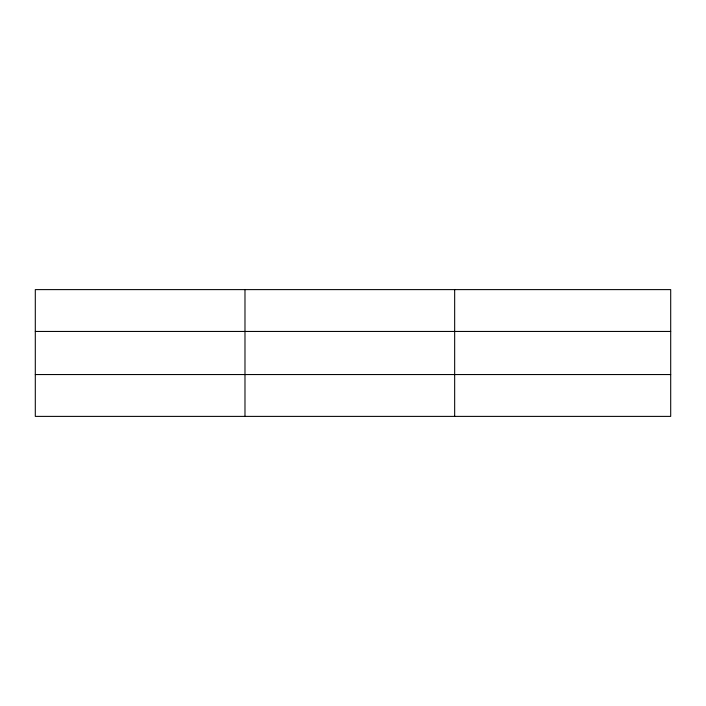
<?xml version="1.0" encoding="UTF-8"?>
<svg xmlns="http://www.w3.org/2000/svg" width="706" height="706" viewBox="0 0 706 706"><rect width="100%" height="100%" fill="white"/><g stroke="black" fill="none" stroke-linecap="round" stroke-linejoin="round"><path stroke-width="1.06" d="M244.982 289.61L244.982 416.39M454.664 289.61L454.664 416.39M670.7 374.551L670.7 416.39L35.3 416.39L35.3 289.61L670.7 289.61L670.7 374.551L35.3 374.551M35.3 331.449L670.7 331.449"/></g></svg>
